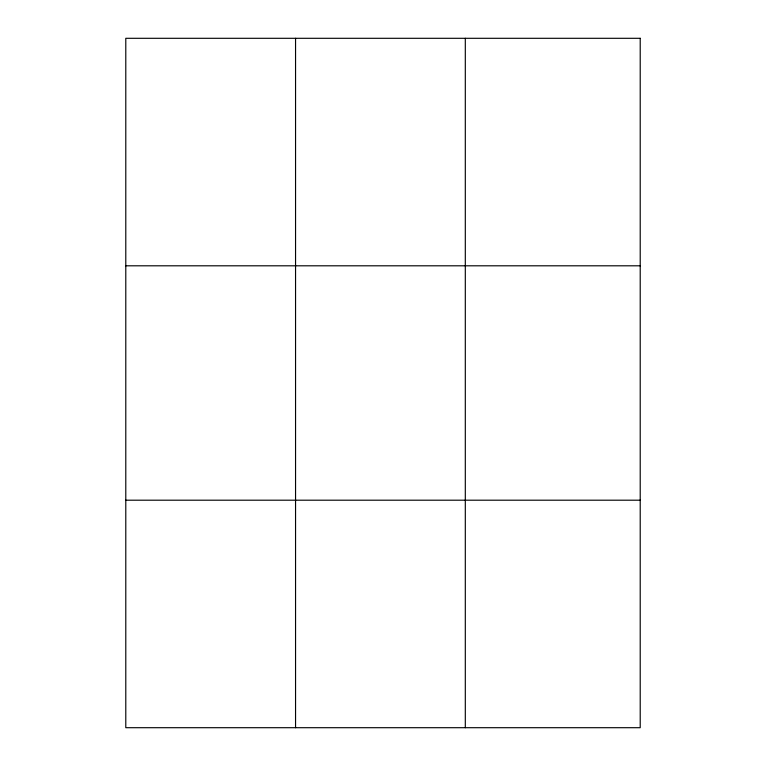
<?xml version="1.0" encoding="UTF-8"?>
<svg xmlns="http://www.w3.org/2000/svg" width="766" height="766" viewBox="0 0 766 766"><rect width="100%" height="100%" fill="white"/><g stroke="black" fill="none" stroke-linecap="round" stroke-linejoin="round"><path stroke-width="1.15" d="M295.552 727.7L295.552 38.3M465.307 727.7L465.307 38.3M125.787 265.802L640.213 265.802M125.787 500.198L640.213 500.198M640.213 38.3L640.213 727.7L125.787 727.7L125.787 38.3L640.213 38.3"/></g></svg>
